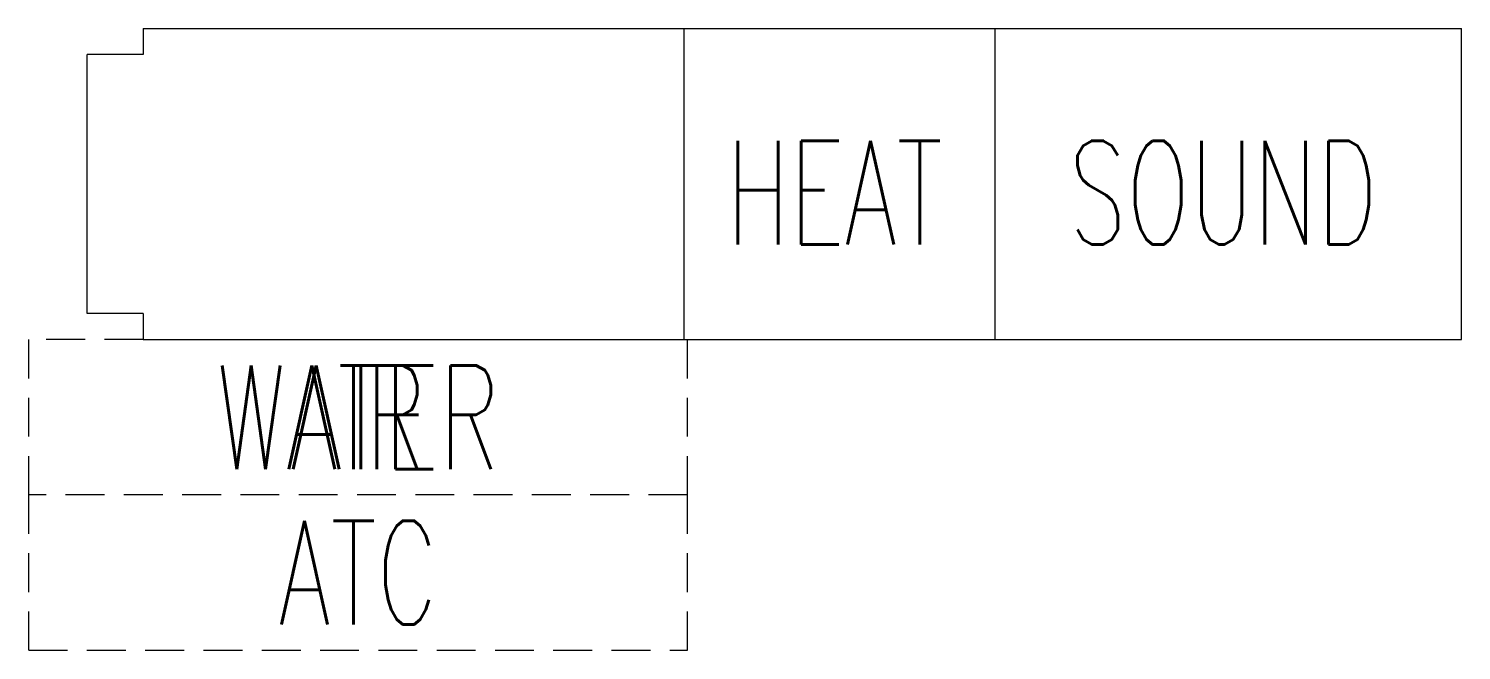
# Model space of a CAD drawing. Extents: x -4 to 106, y -35 to 13.
import ezdxf
from ezdxf.enums import TextEntityAlignment as Align

# ---------------------------------------------------------------- set-up
doc = ezdxf.new("R2010")
doc.units = 0
doc.header["$LTSCALE"] = 48
doc.header["$MEASUREMENT"] = 0
doc.linetypes.add('HIDDEN4', pattern=[0.09375, 0.0625, -0.03125])
doc.layers.get('0').update_dxf_attribs({"linetype": 'CONTINUOUS'})
for name, color, linetype in [('M-BLKA', 4, 'CONTINUOUS'), ('M-TRBX-AIRT', 4, 'CONTINUOUS'), ('M-TRBX-WTRT', 4, 'CONTINUOUS')]:
    doc.layers.add(name, color=color, linetype=linetype)
doc.styles.add('BRA-NRW1', font='romans.shx', dxfattribs={"width": 0.65, "height": 8})

msp = doc.modelspace()

# ---------------------------------------------------------------- linework, layer by layer
for p, q in [((4.69, 12.66), (4.69, 10.66)), ((4.69, 12.66), (106.44, 12.66)), ((46.44, -11.34), (46.44, 12.66)), ((70.44, -11.34), (70.44, 12.66)), ((106.44, -11.34), (106.44, 12.66)), ((0.36, -9.34), (0.36, 10.66)), ((4.69, 10.66), (0.36, 10.66)), ((4.69, -9.34), (0.36, -9.34)), ((4.69, -9.34), (4.69, -11.34)), ((4.69, -11.34), (106.44, -11.34))]:
    msp.add_line(p, q)
at = {"color": 11, "linetype": 'HIDDEN4'}
for p, q in [((4.69, -11.34), (-4.16, -11.34)), ((-4.16, -23.34), (-4.16, -11.34)), ((46.69, -23.34), (46.69, -11.34)), ((46.69, -23.34), (-4.16, -23.34)), ((-4.16, -35.34), (-4.16, -23.34)), ((46.69, -35.34), (46.69, -23.34)), ((-4.16, -35.34), (46.69, -35.34))]:
    msp.add_line(p, q, dxfattribs=at)

# ---------------------------------------------------------------- texts
at = {"layer": 'M-BLKA', "style": 'BRA-NRW1', "width": 0.65}
for tag, text, p in [('HEAT', 'RC-4', (58.05, 0)), ('SOUND', 'SDA-4', (88.05, 0)), ('ATC', '-', (21.26, -29.34))]:
    msp.add_attdef(tag, text=text, height=8, dxfattribs=at).set_placement(p, align=Align.MIDDLE_CENTER)
at = {"layer": 'M-TRBX-AIRT', "style": 'BRA-NRW1', "width": 0.65}
msp.add_attdef('AIR', text='-', height=8, dxfattribs=at).set_placement((21.26, -17.34), align=Align.MIDDLE_CENTER)
at = {"layer": 'M-TRBX-WTRT', "style": 'BRA-NRW1', "width": 0.65}
msp.add_attdef('WATER', text='-', height=8, dxfattribs=at).set_placement((21.26, -17.34), align=Align.MIDDLE_CENTER)

doc.saveas('drawing.dxf')
